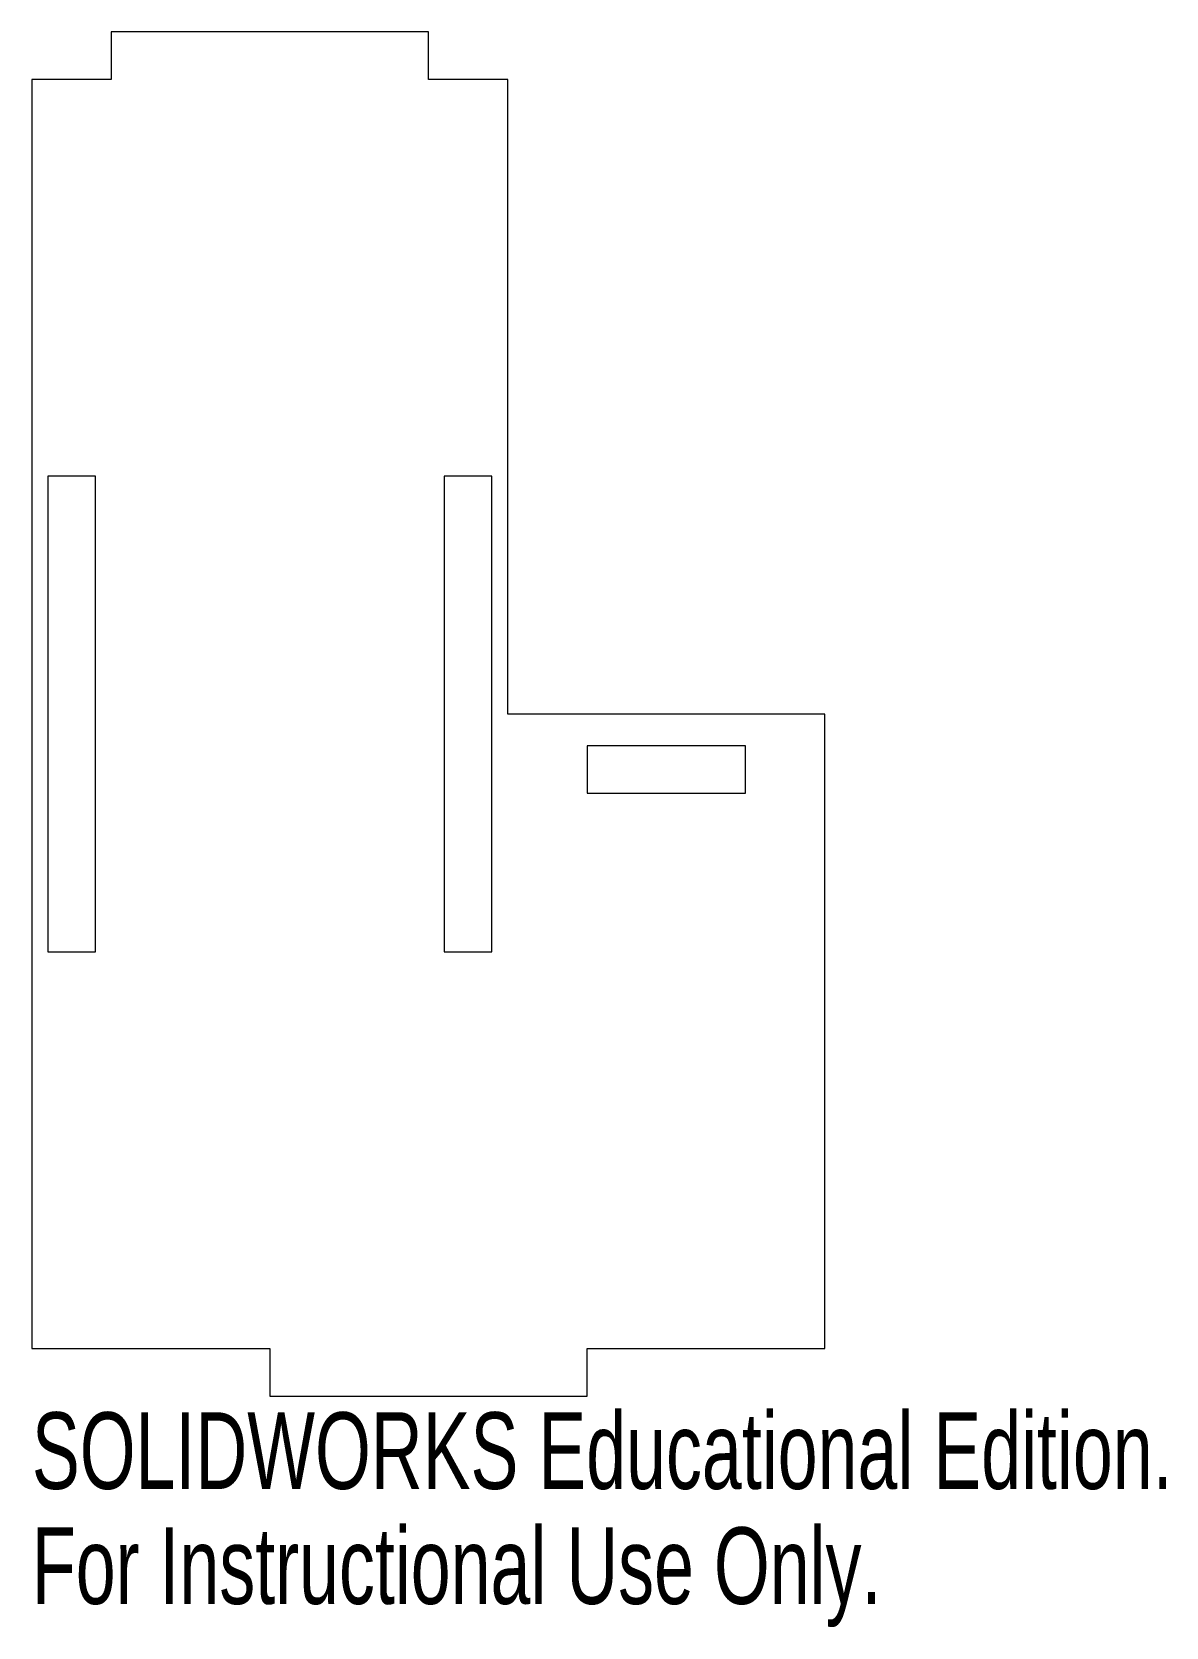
# Model space of a CAD drawing. Header units: millimetres. Extents: x -1.5 to 5.7, y -5.8 to 4.3.
import ezdxf

# ---------------------------------------------------------------- set-up
doc = ezdxf.new("R2010")
doc.units = ezdxf.units.MM
doc.styles.add('SLDTEXTSTYLE0', font='TXT', dxfattribs={"width": 0.7})

msp = doc.modelspace()

# ---------------------------------------------------------------- linework, layer by layer
at = {"color": 7, "linetype": 'Continuous', "lineweight": 15}
for p, q in [((-1, 4.3), (-1, 4)), ((1, 4.3), (-1, 4.3)), ((1, 4), (1, 4.3)), ((-1, 4), (-1.5, 4)), ((-1.5, 4), (-1.5, -4)), ((1.5, 4), (1, 4)), ((1.5, 0), (1.5, 4)), ((-1.1, 1.5), (-1.4, 1.5)), ((-1.4, 1.5), (-1.4, -1.5)), ((-1.1, -1.5), (-1.1, 1.5)), ((1.4, 1.5), (1.1, 1.5)), ((1.1, 1.5), (1.1, -1.5)), ((1.4, -1.5), (1.4, 1.5)), ((3.5, 0), (1.5, 0)), ((3.5, -4), (3.5, 0)), ((3, -0.2), (2, -0.2)), ((2, -0.2), (2, -0.5)), ((3, -0.5), (3, -0.2)), ((2, -0.5), (3, -0.5)), ((-1.4, -1.5), (-1.1, -1.5)), ((1.1, -1.5), (1.4, -1.5)), ((-1.5, -4), (0, -4)), ((0, -4), (0, -4.3)), ((2, -4), (3.5, -4)), ((2, -4.3), (2, -4)), ((0, -4.3), (2, -4.3))]:
    msp.add_line(p, q, dxfattribs=at)

# ---------------------------------------------------------------- texts
at = {"color": 7, "linetype": 'Continuous', "char_height": 0.48336, "attachment_point": 1, "style": 'SLDTEXTSTYLE0'}
for s, insert in [('SOLIDWORKS Educational Edition.', (-1.5, -4.402)), ('For Instructional Use Only.', (-1.5, -5.127))]:
    msp.add_mtext(s, dxfattribs=dict(at, insert=insert))

doc.saveas('drawing.dxf')
